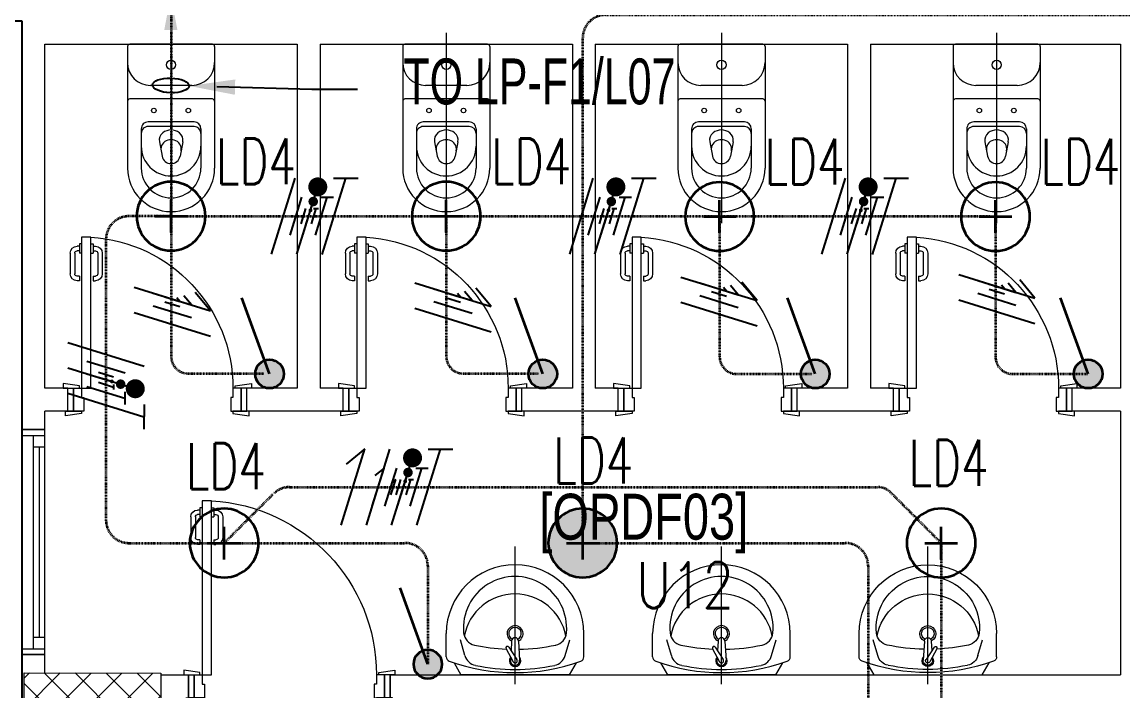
# Model space of a CAD drawing. Extents: x -12260 to 184725, y -29287 to 19916.
# Drawn here: x 5386 to 10187, y -5630 to -2713 of the extents above; entities that cross this region are included whole.
import ezdxf
from ezdxf import colors
from ezdxf.entities.mleader import LeaderData, LeaderLine
from ezdxf.enums import TextEntityAlignment as Align
from ezdxf.math import Vec2, Vec3

# ---------------------------------------------------------------- set-up
doc = ezdxf.new("R2010")
doc.units = 0
doc.header["$LTSCALE"] = 0.25
doc.linetypes.add('DASHDOT', pattern=[25.4, 12.7, -6.35, 0, -6.35])
for name, color, linetype, lineweight in [('01-First Floor-FUR$0$72_EGR_BASE_TEXT', 252, 'Continuous', 5), ('01-First Floor-FUR$0$Aluminum', 251, 'Continuous', 5), ('01-First Floor-FUR$0$C-HYDR-CTCH', 251, 'Continuous', 5), ('01-First Floor-FUR$0$Hatch', 252, 'Continuous', 5), ('01-First Floor-FUR$0$SANIT', 250, 'Continuous', 5), ('01-First Floor-FUR$0$Walls', 251, 'Continuous', 5), ('01-First Floor-FUR$0$Wooden Joinery', 251, 'Continuous', 5), ('E-LITE-CIRC', 6, 'Continuous', 25), ('E-LITE-CIRC-NUMB', 6, 'Continuous', 25), ('E-LITE-CLNG @ 100', 150, 'Continuous', 35), ('E-LITE-CLNG-CNDT', 6, 'DASHDOT', 35), ('E-LITE-CLNG-CNDT @ 100', 6, 'DASHDOT', 35), ('E-LITE-CTRL', 6, 'Continuous', 25), ('E-LITE-IDEN', 6, 'Continuous', 25), ('E-LITE-SWCH @ 100', 3, 'Continuous', 35), ('E-LITE-TEXT', 6, 'Continuous', 25), ('E-POWR-WIRE', 6, 'Continuous', 25), ('E-POWR-WIRE @ 100', 6, 'Continuous', 25), ('E-POWR-WIRE @ 20', 6, 'Continuous', 25), ('E-POWR-WIRE @ 50', 6, 'Continuous', 25)]:
    doc.layers.add(name, color=color, linetype=linetype, lineweight=lineweight)
doc.layers.add('01-First Floor-FUR$0$FALSE CEILING', color=251, linetype='Continuous')
doc.styles.add('01-First Floor-FUR$0$X3G_ENTITY_9F38', font='swisscl.ttf', dxfattribs={"height": 0.2})
doc.styles.add('DC_Elc_Romans', font='elc_romans.shx', dxfattribs={"width": 0.7})
doc.styles.add('DC_SIMPLEX', font='SIMPLEX.shx', dxfattribs={"width": 0.7})

# ---------------------------------------------------------------- blocks, each defined once
blk = doc.blocks.new('DC_LT-CL-Point')
for p, q in [((0, -0.711), (0, 0.711)), ((0.711, 0), (-0.711, 0))]:
    blk.add_line(p, q)
blk.add_circle((0, 0), 1.5)
at = {"layer": 'E-LITE-CIRC-NUMB', "style": 'DC_SIMPLEX', "width": 0.7, "flags": 8}
blk.add_attdef('CIRCUIT', text='', height=2, rotation=360, dxfattribs=at).set_placement((-3.364, 1.5), align=Align.RIGHT)
at = {"layer": 'E-LITE-CTRL', "style": 'DC_SIMPLEX', "width": 0.7, "flags": 8}
blk.add_attdef('CONTROL', (3.364, -3.498), '', height=2, rotation=360, dxfattribs=at)
at = {"layer": 'E-LITE-IDEN', "style": 'DC_SIMPLEX', "width": 0.7, "flags": 8}
blk.add_attdef('TYPE', (3.364, 1.5), '', height=2, rotation=360, dxfattribs=at)
blk = doc.blocks.new('*U36')
blk.add_hatch(color=256).paths.add_polyline_path([(-0.08, -0.88, 1), (0.88, -0.08, 1)])
blk.add_line((0.4, -0.48), (1.607, -3.799))
blk.add_circle((0.4, -0.48), 0.625)
at = {"layer": 'E-LITE-CTRL', "style": 'DC_SIMPLEX', "width": 0.7, "flags": 8}
blk.add_attdef('CONTROL', (-26.627, -10.116), '', height=2, rotation=360, dxfattribs=at)
at = {"layer": 'E-LITE-IDEN', "style": 'DC_SIMPLEX', "width": 0.7, "flags": 8}
blk.add_attdef('TYPE', text='', height=2, rotation=360, dxfattribs=at).set_placement((-31.991, -10.116), align=Align.RIGHT)
blk = doc.blocks.new('*U313')
h = blk.add_hatch(color=254)
h.dxf.hatch_style = 1
edge = h.paths.add_edge_path()
edge.add_arc((0, 0), 1.5, 0, 360)
for p, q in [((0, -0.711), (0, 0.711)), ((0.711, 0), (-0.711, 0))]:
    blk.add_line(p, q)
blk.add_circle((0, 0), 1.5)
at = {"layer": 'E-LITE-CIRC-NUMB', "style": 'DC_SIMPLEX', "width": 0.7, "flags": 8}
blk.add_attdef('CIRCUIT', text='', height=2, rotation=360, dxfattribs=at).set_placement((-3.364, 1.5), align=Align.RIGHT)
at = {"layer": 'E-LITE-CTRL', "style": 'DC_SIMPLEX', "width": 0.7, "flags": 8}
blk.add_attdef('CONTROL', (3.364, -3.498), '', height=2, rotation=360, dxfattribs=at)
at = {"layer": 'E-LITE-IDEN', "style": 'DC_SIMPLEX', "width": 0.7, "flags": 8}
blk.add_attdef('TYPE', (3.364, 1.5), '', height=2, rotation=360, dxfattribs=at)
blk = doc.blocks.new('*U37')
blk.add_hatch(color=256).paths.add_polyline_path([(0.625, 0.625, 1), (-0.625, 0.625, 1)])
blk.add_line((0, 0.625), (1.2, 3.947))
blk.add_circle((0, 0.625), 0.625)
at = {"layer": 'E-LITE-CTRL', "style": 'DC_SIMPLEX', "width": 0.7, "flags": 8}
blk.add_attdef('CONTROL', (-26.627, -10.116), '', height=2, rotation=360, dxfattribs=at)
at = {"layer": 'E-LITE-IDEN', "style": 'DC_SIMPLEX', "width": 0.7, "flags": 8}
blk.add_attdef('TYPE', text='', height=2, rotation=360, dxfattribs=at).set_placement((-31.991, -10.116), align=Align.RIGHT)
blk = doc.blocks.new('*U17')
blk.add_hatch(color=256).paths.add_polyline_path([(-0.287, 0), (0, -1.5), (0.287, 0)])
blk = doc.blocks.new('DC_Arrow-ArrowEllipse')
at = {"color": 0}
blk.add_ellipse((0, 0), major_axis=(0.4, 0), ratio=0.4, dxfattribs=at)
at = {"color": 0, "ltscale": 0.5}
blk.add_solid([(-1.4, 0.167), (-0.4, 0), (-1.4, -0.167)], dxfattribs=at)
blk = doc.blocks.new('*U43')
for p, q in [((-1.658, 1.617), (1.663, 0.587)), ((-1.66, 0.515), (1.66, -0.515)), ((-1.663, -0.587), (1.658, -1.617)), ((1.659, -1.078), (1.657, -2.157))]:
    blk.add_line(p, q)
at = {"const_width": 0.414}
blk.add_lwpolyline([(1.278, -0.19, 1), (1.277, -0.604, 1)], format="xyb", close=True, dxfattribs=at)
blk = doc.blocks.new('*U778')
at = {"layer": 'E-POWR-WIRE @ 100', "xscale": 100, "yscale": 100, "zscale": 100}
blk.add_blockref('*U43', (5752.1, -4272.5), dxfattribs=at)
at = {"layer": 'E-POWR-WIRE @ 20', "xscale": 20, "yscale": 20, "zscale": 20}
blk.add_blockref('*U43', (5752.1, -4272.5), dxfattribs=at)
at = {"layer": 'E-POWR-WIRE @ 50', "xscale": 50, "yscale": 50, "zscale": 50}
blk.add_blockref('*U43', (5752.1, -4272.5), dxfattribs=at)
blk = doc.blocks.new('*U44')
for p, q in [((-1.617, -1.658), (-0.587, 1.663)), ((-0.515, -1.66), (0.515, 1.66)), ((0.587, -1.663), (1.617, 1.658)), ((1.078, 1.659), (2.157, 1.657))]:
    blk.add_line(p, q)
at = {"const_width": 0.414}
blk.add_lwpolyline([(0.19, 1.278, 1), (0.604, 1.277, 1)], format="xyb", close=True, dxfattribs=at)
blk = doc.blocks.new('*U797')
at = {"layer": 'E-POWR-WIRE @ 100', "xscale": 100, "yscale": 100, "zscale": 100}
blk.add_blockref('*U44', (6636, -3560), dxfattribs=at)
at = {"layer": 'E-POWR-WIRE @ 20', "xscale": 20, "yscale": 20, "zscale": 20}
blk.add_blockref('*U44', (6636, -3560), dxfattribs=at)
at = {"layer": 'E-POWR-WIRE @ 50', "xscale": 50, "yscale": 50, "zscale": 50}
blk.add_blockref('*U44', (6636, -3560), dxfattribs=at)
blk = doc.blocks.new('*U798')
at = {"layer": 'E-POWR-WIRE @ 100', "xscale": 100, "yscale": 100, "zscale": 100}
blk.add_blockref('*U44', (7936, -3560), dxfattribs=at)
at = {"layer": 'E-POWR-WIRE @ 20', "xscale": 20, "yscale": 20, "zscale": 20}
blk.add_blockref('*U44', (7936, -3560), dxfattribs=at)
at = {"layer": 'E-POWR-WIRE @ 50', "xscale": 50, "yscale": 50, "zscale": 50}
blk.add_blockref('*U44', (7936, -3560), dxfattribs=at)
blk = doc.blocks.new('*U799')
at = {"layer": 'E-POWR-WIRE @ 100', "xscale": 100, "yscale": 100, "zscale": 100}
blk.add_blockref('*U44', (9036, -3560), dxfattribs=at)
at = {"layer": 'E-POWR-WIRE @ 20', "xscale": 20, "yscale": 20, "zscale": 20}
blk.add_blockref('*U44', (9036, -3560), dxfattribs=at)
at = {"layer": 'E-POWR-WIRE @ 50', "xscale": 50, "yscale": 50, "zscale": 50}
blk.add_blockref('*U44', (9036, -3560), dxfattribs=at)
blk = doc.blocks.new('*U45')
for p, q in [((-1.66, 0.515), (1.66, -0.515)), ((1.66, -0.515), (1.001, 0.287)), ((-1.663, -0.587), (1.658, -1.617))]:
    blk.add_line(p, q)
blk = doc.blocks.new('*U801')
at = {"layer": 'E-POWR-WIRE @ 100', "xscale": 100, "yscale": 100, "zscale": 100}
blk.add_blockref('*U45', (6041.5, -3921.3), dxfattribs=at)
at = {"layer": 'E-POWR-WIRE @ 20', "xscale": 20, "yscale": 20, "zscale": 20}
blk.add_blockref('*U45', (6041.5, -3921.3), dxfattribs=at)
at = {"layer": 'E-POWR-WIRE @ 50', "xscale": 50, "yscale": 50, "zscale": 50}
blk.add_blockref('*U45', (6041.5, -3921.3), dxfattribs=at)
blk = doc.blocks.new('*U802')
at = {"layer": 'E-POWR-WIRE @ 100', "xscale": 100, "yscale": 100, "zscale": 100}
blk.add_blockref('*U45', (7265.4, -3902.4), dxfattribs=at)
at = {"layer": 'E-POWR-WIRE @ 20', "xscale": 20, "yscale": 20, "zscale": 20}
blk.add_blockref('*U45', (7265.4, -3902.4), dxfattribs=at)
at = {"layer": 'E-POWR-WIRE @ 50', "xscale": 50, "yscale": 50, "zscale": 50}
blk.add_blockref('*U45', (7265.4, -3902.4), dxfattribs=at)
blk = doc.blocks.new('*U803')
at = {"layer": 'E-POWR-WIRE @ 100', "xscale": 100, "yscale": 100, "zscale": 100}
blk.add_blockref('*U45', (8425.3, -3876.6), dxfattribs=at)
at = {"layer": 'E-POWR-WIRE @ 20', "xscale": 20, "yscale": 20, "zscale": 20}
blk.add_blockref('*U45', (8425.3, -3876.6), dxfattribs=at)
at = {"layer": 'E-POWR-WIRE @ 50', "xscale": 50, "yscale": 50, "zscale": 50}
blk.add_blockref('*U45', (8425.3, -3876.6), dxfattribs=at)
blk = doc.blocks.new('*U804')
at = {"layer": 'E-POWR-WIRE @ 100', "xscale": 100, "yscale": 100, "zscale": 100}
blk.add_blockref('*U45', (9636.8, -3866.4), dxfattribs=at)
at = {"layer": 'E-POWR-WIRE @ 20', "xscale": 20, "yscale": 20, "zscale": 20}
blk.add_blockref('*U45', (9636.8, -3866.4), dxfattribs=at)
at = {"layer": 'E-POWR-WIRE @ 50', "xscale": 50, "yscale": 50, "zscale": 50}
blk.add_blockref('*U45', (9636.8, -3866.4), dxfattribs=at)
blk = doc.blocks.new('*U48')
for p, q in [((-2.719, -1.655), (-1.689, 1.665)), ((-1.689, 1.665), (-2.491, 1.006)), ((-1.617, -1.658), (-0.587, 1.663)), ((-0.515, -1.66), (0.515, 1.66)), ((0.587, -1.663), (1.617, 1.658)), ((1.078, 1.659), (2.157, 1.657))]:
    blk.add_line(p, q)
at = {"const_width": 0.414}
blk.add_lwpolyline([(0.19, 1.278, 1), (0.604, 1.277, 1)], format="xyb", close=True, dxfattribs=at)
blk = doc.blocks.new('*U840')
at = {"layer": 'E-POWR-WIRE @ 100', "xscale": 100, "yscale": 100, "zscale": 100}
blk.add_blockref('*U48', (7049.3, -4741.4, 0), dxfattribs=at)
at = {"layer": 'E-POWR-WIRE @ 20', "xscale": 20, "yscale": 20, "zscale": 20}
blk.add_blockref('*U48', (7049.3, -4741.4, 0), dxfattribs=at)
at = {"layer": 'E-POWR-WIRE @ 50', "xscale": 50, "yscale": 50, "zscale": 50}
blk.add_blockref('*U48', (7049.3, -4741.4, 0), dxfattribs=at)
blk = doc.blocks.new('01-First Floor-FUR$0$A$C72370EFE')
at = {"layer": '01-First Floor-FUR$0$Wooden Joinery'}
for p, q in [((-0.01, -0.04), (-0.02, -0.04)), ((-0.01, -0.03), (-0.01, -0.07)), ((0, -0.03), (-0.01, -0.03)), ((0.04, -0.03), (0.05, -0.03)), ((0.05, -0.03), (0.05, -0.07)), ((0.05, -0.04), (0.06, -0.04)), ((-0.05, -0.07), (-0.05, -0.16)), ((-0.03, -0.07), (-0.03, -0.16)), ((-0.01, -0.06), (-0.02, -0.06)), ((0, -0.07), (-0.01, -0.07)), ((0.04, -0.07), (0.05, -0.07)), ((0.05, -0.06), (0.06, -0.06)), ((0.07, -0.07), (0.07, -0.16)), ((0.09, -0.07), (0.09, -0.16)), ((-0.01, -0.17), (-0.02, -0.17)), ((-0.01, -0.19), (-0.02, -0.19)), ((-0.01, -0.17), (-0.01, -0.19)), ((0.05, -0.17), (0.06, -0.17)), ((0.05, -0.17), (0.05, -0.19)), ((0.05, -0.19), (0.06, -0.19))]:
    blk.add_line(p, q, dxfattribs=at)
for centre, radius, start, end in [((-0.02, -0.07), 0.03, 90, 180), ((0.06, -0.07), 0.03, 0, 90), ((-0.02, -0.07), 0.01, 90, 180), ((0.06, -0.07), 0.01, 0, 90), ((-0.02, -0.16), 0.03, 180, 270), ((-0.02, -0.16), 0.01, 180, 270), ((0.06, -0.16), 0.01, 270, 0), ((0.06, -0.16), 0.03, 270, 0)]:
    blk.add_arc(centre, radius, start, end, dxfattribs=at)
blk = doc.blocks.new('01-First Floor-FUR$0$A$C268A7CF0')
at = {"layer": '01-First Floor-FUR$0$Wooden Joinery'}
for points in [[(80, 758.8), (80, 768.8), (10, 778.8), (10, 758.8)], [(740, 758.8), (740, 768.8), (810, 778.8), (810, 758.8)], [(70, 658.8), (70, 648.8), (0, 638.8), (0, 658.8)], [(120, 658.8), (120, 0), (80, 0), (80, 658.8)], [(750, 658.8), (750, 648.8), (820, 638.8), (820, 658.8)]]:
    blk.add_lwpolyline(points, close=True, dxfattribs=at)
for points in [[(45, 658.8), (45, 758.8), (20, 758.8), (20, 658.8), (45, 658.8)], [(45, 658.8), (80, 658.8), (80, 698.8), (90, 698.8), (90, 758.8), (45, 758.8), (45, 658.8)], [(775, 658.8), (740, 658.8), (740, 698.8), (730, 698.8), (730, 758.8), (775, 758.8), (775, 658.8)], [(775, 658.8), (775, 758.8), (800, 758.8), (800, 658.8), (775, 658.8)]]:
    blk.add_lwpolyline(points, dxfattribs=at)
blk.add_arc((80, 658.8), 660, 273.4748, 0, dxfattribs=at)
at = {"layer": '01-First Floor-FUR$0$Wooden Joinery', "xscale": 999.9999999998854, "yscale": 999.9999999998854, "zscale": 999.9999999998854, "rotation": 180}
blk.add_blockref('01-First Floor-FUR$0$A$C72370EFE', (120, 0), dxfattribs=at)
blk = doc.blocks.new('01-First Floor-FUR$0$A$C5FCA3E6B')
at = {"layer": '01-First Floor-FUR$0$Wooden Joinery'}
for points in [[(80, 858.9), (80, 868.9), (10, 878.9), (10, 858.9)], [(840, 858.9), (840, 868.9), (910, 878.9), (910, 858.9)], [(70, 758.9), (70, 748.9), (0, 738.9), (0, 758.9)], [(120, 758.9), (120, 0), (80, 0), (80, 758.9)], [(850, 758.9), (850, 748.9), (920, 738.9), (920, 758.9)]]:
    blk.add_lwpolyline(points, close=True, dxfattribs=at)
for points in [[(45, 758.9), (45, 858.9), (20, 858.9), (20, 758.9), (45, 758.9)], [(45, 758.9), (80, 758.9), (80, 798.9), (90, 798.9), (90, 858.9), (45, 858.9), (45, 758.9)], [(875, 758.9), (840, 758.9), (840, 798.9), (830, 798.9), (830, 858.9), (875, 858.9), (875, 758.9)], [(875, 758.9), (875, 858.9), (900, 858.9), (900, 758.9), (875, 758.9)]]:
    blk.add_lwpolyline(points, dxfattribs=at)
blk.add_arc((80, 758.9), 760, 273.0171, 0, dxfattribs=at)
at = {"layer": '01-First Floor-FUR$0$Wooden Joinery', "xscale": 999.9999999998854, "yscale": 999.9999999998854, "zscale": 999.9999999998854, "rotation": 180}
blk.add_blockref('01-First Floor-FUR$0$A$C72370EFE', (120, 0), dxfattribs=at)
blk = doc.blocks.new('01-First Floor-FUR$0$WC manta')
at = {"layer": '01-First Floor-FUR$0$SANIT'}
for p, q in [((-0.13, 0.18), (-0.13, -0.18)), ((-0.12, 0.19), (0.41, 0.19)), ((0.109, 0.18), (0.109, -0.18)), ((0.209, 0.1), (0.209, -0.1)), ((0.229, 0.1), (0.229, -0.1)), ((0.239, 0.13), (0.41, 0.13)), ((0.05, 0.09), (0.05, -0.09)), ((0.2955, 0.051), (0.3581, 0.0393)), ((-0.18, 0), (0.65, 0)), ((0.2955, -0.051), (0.3581, -0.0393)), ((0.239, -0.13), (0.41, -0.13)), ((-0.12, -0.19), (0.41, -0.19))]:
    blk.add_line(p, q, dxfattribs=at)
for centre, radius in [((0.159, 0.0752), 0.01), ((-0.04, 0), 0.02), ((0.159, -0.0753), 0.01)]:
    blk.add_circle(centre, radius, dxfattribs=at)
for centre, radius, start, end in [((-0.12, 0.18), 0.01, 90, 180), ((-0.05, 0.09), 0.1, 0, 90), ((0.119, 0.18), 0.01, 90, 180), ((0.41, 0), 0.19, 270, 90), ((0.239, 0.1), 0.03, 90, 180), ((0.259, 0.1), 0.03, 90, 180), ((0.3147, 0), 0.13, 270, 90), ((0.41, 0), 0.13, 270, 90), ((0.2882, 0.0117), 0.04, 79.4289, 141.525), ((0.3029, 0), 0.0588, 141.525, 218.475), ((0.3454, 0), 0.0588, 166.4176, 193.5824), ((0.3271, 0.0044), 0.04, 79.4289, 166.4176), ((0.3507, 0), 0.04, 280.5711, 79.4289), ((0.2882, -0.0117), 0.04, 218.475, 280.5711), ((0.3271, -0.0044), 0.04, 193.5824, 280.5711), ((-0.05, -0.09), 0.1, 270, 0), ((0.239, -0.1), 0.03, 180, 270), ((0.259, -0.1), 0.03, 180, 270), ((-0.12, -0.18), 0.01, 180, 270), ((0.119, -0.18), 0.01, 180, 270)]:
    blk.add_arc(centre, radius, start, end, dxfattribs=at)
blk = doc.blocks.new('01-First Floor-FUR$0$lav-manta 60')
at = {"layer": '01-First Floor-FUR$0$SANIT'}
for p, q in [((-0.2658, -0.0529), (-0.2358, 0)), ((-0.2358, 0), (0.2358, 0)), ((0, 0.04), (0, -0.56)), ((0.2658, -0.0529), (0.2358, 0)), ((-0.3, -0.0789), (-0.3, -0.18)), ((-0.2185, -0.0841), (-0.2383, -0.1537)), ((-0.015, -0.1473), (-0.0199, -0.064)), ((0.0274, -0.121), (-0.0078, -0.0673)), ((0.0389, -0.1142), (0.0087, -0.0575)), ((0.0191, -0.077), (0.0199, -0.064)), ((0.2185, -0.0841), (0.2383, -0.1537)), ((0.3, -0.0789), (0.3, -0.18)), ((0.015, -0.1473), (0.0174, -0.1057))]:
    blk.add_line(p, q, dxfattribs=at)
for centre, radius, start, end in [((0, -0.8557), 0.8457, 70.1771, 109.8229), ((-0.1608, -0.1006), 0.06, 101.8086, 164.0794), ((0, -0.8696), 0.8457, 78.1914, 101.8086), ((0, -0.0617), 0.025, 320.7474, 220.368), ((0, -0.0617), 0.02, 353.2671, 186.682), ((0.1608, -0.1006), 0.06, 15.9206, 78.1914), ((-0.28, -0.0789), 0.02, 109.8229, 180), ((0, -0.0617), 0.00966, 25.4127, 215.9577), ((0.28, -0.0789), 0.02, 0, 70.1771), ((-0.1645, -0.189), 0.06, 102.0883, 174.8142), ((0, -0.9572), 0.8457, 91.1572, 102.0883), ((0, -0.9572), 0.8457, 88.5486, 88.844), ((0.0332, -0.1176), 0.00666, 210.6852, 30.6852), ((0, -0.9572), 0.8457, 77.9117, 87.4274), ((0.1645, -0.189), 0.06, 5.1858, 77.9117), ((0, -0.18), 0.3, 180, 0), ((0, -0.2039), 0.2252, 174.8142, 5.1858), ((0, -0.1282), 0.2252, 190.6097, 349.3903), ((0, -0.18), 0.035, 115.3106, 64.6894), ((0, -0.18), 0.0275, 117.1496, 62.8504), ((0, -0.1473), 0.015, 180, 0)]:
    blk.add_arc(centre, radius, start, end, dxfattribs=at)
blk = doc.blocks.new('01-First Floor-FUR$0$A$C76ae8329')
at = {"layer": '01-First Floor-FUR$0$Aluminum'}
for p, q in [((202.1, 404.6), (1182.1, 404.6)), ((227.1, 404.6), (227.1, 304.6)), ((1157.1, 404.6), (1157.1, 304.6)), ((227.1, 354.6), (1157.1, 354.6)), ((277.1, 354.6), (277.1, 304.6)), ((1107.1, 354.6), (1107.1, 304.6)), ((202.1, 304.6), (1182.1, 304.6)), ((1107.1, 329.6), (277.1, 329.6))]:
    blk.add_line(p, q, dxfattribs=at)
at = {"layer": '01-First Floor-FUR$0$Walls'}
for p, q in [((202.1, 304.6), (202.1, 404.6)), ((202.1, 304.6), (202.1, 404.6)), ((202.1, 404.6), (202.1, 304.6)), ((1182.1, 304.6), (1182.1, 404.6)), ((1182.1, 304.6), (1182.1, 404.6)), ((1182.1, 404.6), (1182.1, 304.6))]:
    blk.add_line(p, q, dxfattribs=at)
blk = doc.blocks.new('01-First Floor-FUR')
at = {"layer": '01-First Floor-FUR$0$Hatch'}
h = blk.add_hatch(dxfattribs=at)
h.set_pattern_fill('ANSI37', color=256, scale=30)
h.set_pattern_definition([(45, (-1823.345, -13062.25), (-67.35192, 67.35192), []), (135, (-1823.345, -13062.25), (-67.35192, -67.35192), [])])
h.paths.add_polyline_path([(49129.3, 8855.6), (48525.4, 8847.5), (48529.3, 8559.1), (49133.2, 8567.2)])
h.paths.add_polyline_path([(41968.6, 8847.9), (41385, 8842.5), (41365.1, 8551.1), (41948.6, 8556.5)])
h.paths.add_polyline_path([(27591.6, 8840.5), (26992.5, 8836.4), (26986.8, 8543.4), (27585.9, 8547.5)])
h.paths.add_polyline_path([(34776.8, 8842.7), (34175.6, 8835.2), (34167.4, 8549.5), (34768.6, 8557)])
h.paths.add_polyline_path([(20372.4, 8849.8), (19765.9, 8827.9), (19780.4, 8535.4), (20386.9, 8557.2)])
h.paths.add_polyline_path([(13635.8, 8839.4), (12413.8, 8863.3), (12407.4, 8567.2), (13629.3, 8543.3)])
h.paths.add_polyline_path([(13649.8, 1639.3), (12434.8, 1623.6), (12421.4, 1331.2), (13636.4, 1346.9)])
h.paths.add_polyline_path([(13623.8, -5553.9), (12420.7, -5569.8), (12415, -5862.9), (13618.1, -5846.9)])
h.paths.add_polyline_path([(13642.3, -12752.6), (12445.6, -12764), (12448.4, -13058.5), (13645.1, -13047)])
h.paths.add_polyline_path([(6007.3, -12750.5), (5403.7, -12754.2), (5414.4, -13039.6), (6017.9, -13035.9)])
h.paths.add_polyline_path([(5991.8, -5552.5), (5395, -5550.9), (5394.9, -5852.1), (5991.7, -5853.6)])
h.paths.add_polyline_path([(6001.7, 1637.1), (5382.4, 1638.3), (5371.8, 1335.4), (5991.1, 1334.1)])
h.paths.add_polyline_path([(5978.4, 8816.5), (5377.7, 8830.9), (5374.1, 8541.3), (5974.8, 8526.8)])
h.paths.add_polyline_path([(-1220.7, 8814.6), (-1823.3, 8837.3), (-1821.5, 8549), (-1218.8, 8526.3)])
h.paths.add_polyline_path([(-1213, -5563.7), (-1815, -5570.7), (-1811.6, -5862.3), (-1209.6, -5855.3)])
h.paths.add_polyline_path([(-1195.5, -12758.3), (-1793.9, -12759.3), (-1789, -13060), (-1190.6, -13059)])
h.paths.add_polyline_path([(20391.2, -12745), (19785.5, -12758), (19791.3, -13059.2), (20396.9, -13046.2)])
h.paths.add_polyline_path([(20384.7, -5552.6), (19790.3, -5570.1), (19792.4, -5866.7), (20386.8, -5849.1)])
h.paths.add_polyline_path([(20376, 1655.5), (19777, 1647.8), (19781.1, 1347.6), (20380, 1355.3)])
h.paths.add_polyline_path([(27576.3, 1640.2), (26974.4, 1644.9), (26978.6, 1352.8), (27580.6, 1348.1)])
h.paths.add_polyline_path([(27580.1, -5542.5), (26976.2, -5560), (26989.7, -5860.1), (27589.8, -5839.1)])
h.paths.add_polyline_path([(27596.2, -12758.5), (26992.3, -12751.9), (26990, -13037.6), (27593.8, -13044.2)])
h.paths.add_polyline_path([(34794.7, -12748), (34197.4, -12762.6), (34206.4, -13062.3), (34803.7, -13047.7)])
h.paths.add_polyline_path([(34787.4, -5559.7), (34186.1, -5557.7), (34187.2, -5855), (34788.5, -5856.9)])
h.paths.add_polyline_path([(34750.9, 1644.2), (34170.1, 1648.9), (34189.8, 1359), (34770.6, 1354.3)])
h.paths.add_polyline_path([(41954.3, 1643.4), (41356.7, 1657.2), (41358.7, 1365.3), (41956.3, 1351.5)])
h.paths.add_polyline_path([(41955.3, -5555.1), (41386.9, -5562.7), (41388.7, -5856.9), (41957.1, -5849.3)])
h.paths.add_polyline_path([(41992.3, -12752.3), (41387.1, -12754.9), (41388.4, -13059.5), (41993.7, -13056.8)])
h.paths.add_polyline_path([(49166.6, -12752.8), (48578.6, -12736.7), (48565.4, -13043.9), (49153.3, -13060)])
h.paths.add_polyline_path([(49150.8, -5553.4), (48547.6, -5552.3), (48545.6, -5848.8), (49148.8, -5849.9)])
at = {"layer": '01-First Floor-FUR$0$C-HYDR-CTCH', "elevation": 0, "flags": 128}
blk.add_lwpolyline([(5395, -5550.9), (5991.8, -5552.5), (5991.7, -5853.6), (5394.9, -5852.1), (5395, -5550.9)], dxfattribs=at)
at = {"layer": '01-First Floor-FUR$0$FALSE CEILING'}
blk.add_lwpolyline([(5386, -2710), (-1584, -2710), (-1584.1, -12827.2), (5385.9, -12827.2)], close=True, dxfattribs=at)
at = {"layer": '01-First Floor-FUR$0$Walls'}
for p, q in [((5386, -6060), (5386, -2710)), ((5486, -4310), (5486, -2810)), ((5486, -2810), (6586, -2810)), ((6586, -2810), (6586, -4310)), ((6686, -2810), (7786, -2810)), ((6686, -2810), (6686, -4310)), ((7786, -2810), (7786, -4310)), ((7886, -2810), (8986, -2810)), ((7886, -2810), (7886, -4310)), ((8986, -2810), (8986, -4310)), ((9086, -2810), (10176, -2810)), ((9086, -2810), (9086, -4310)), ((10176, -2810), (10176, -4310)), ((5586, -4310), (5486, -4310)), ((5586, -4410), (5586, -4310)), ((6366, -4410), (6366, -4310)), ((6586, -4310), (6366, -4310)), ((6786, -4310), (6686, -4310)), ((6786, -4410), (6786, -4310)), ((7786, -4310), (7566, -4310)), ((7566, -4410), (7566, -4310)), ((7986, -4310), (7886, -4310)), ((7986, -4410), (7986, -4310)), ((8986, -4310), (8766, -4310)), ((8766, -4410), (8766, -4310)), ((9186, -4310), (9086, -4310)), ((9186, -4410), (9186, -4310)), ((10176, -4310), (9966, -4310)), ((9966, -4410), (9966, -4310)), ((5586, -4410), (5486, -4410)), ((5486, -5551.1), (5486, -4410)), ((6786, -4410), (6366, -4410)), ((7986, -4410), (7566, -4410)), ((9186, -4410), (8766, -4410)), ((10176, -4410), (9966, -4410)), ((10176, -4410), (10176, -5560)), ((5991.8, -5560, 0), (6111.8, -5560, 0)), ((6111.8, -5560, 0), (6111.8, -5660, 0)), ((6991.8, -5560, 0), (6991.8, -5660, 0)), ((6991.8, -5560, 0), (10176, -5560))]:
    blk.add_line(p, q, dxfattribs=at)
at = {"rotation": 90}
blk.add_blockref('01-First Floor-FUR$0$A$C76ae8329', (5790.6, -5672.7), dxfattribs=at)
at = {"layer": '01-First Floor-FUR$0$SANIT'}
for name, p, xscale, yscale, zscale, rotation in [('01-First Floor-FUR$0$WC manta', (6036, -2940), 999.9999999999995, 999.9999999999995, 999.9999999999995, 270), ('01-First Floor-FUR$0$WC manta', (7236, -2940), 999.9999999999995, 999.9999999999995, 999.9999999999995, 270), ('01-First Floor-FUR$0$WC manta', (8436, -2940), 999.9999999999995, 999.9999999999995, 999.9999999999995, 270), ('01-First Floor-FUR$0$WC manta', (9636, -2940), 999.9999999999995, 999.9999999999995, 999.9999999999995, 270), ('01-First Floor-FUR$0$lav-manta 60', (7536, -5560.1), 1000.000000000223, 1000.000000000223, 1000.000000000223, 180), ('01-First Floor-FUR$0$lav-manta 60', (8436, -5560.1), 1000.000000000223, 1000.000000000223, 1000.000000000223, 180), ('01-First Floor-FUR$0$lav-manta 60', (9336, -5560.1), -1000.000000000223, 1000.000000000223, 1000.000000000223, 180)]:
    blk.add_blockref(name, p, dxfattribs=dict(at, xscale=xscale, yscale=yscale, zscale=zscale, rotation=rotation))
at = {"layer": '01-First Floor-FUR$0$Wooden Joinery', "xscale": -1, "rotation": 180}
for name, p in [('01-First Floor-FUR$0$A$C268A7CF0', (5566, -3651.2)), ('01-First Floor-FUR$0$A$C268A7CF0', (6766, -3651.2)), ('01-First Floor-FUR$0$A$C268A7CF0', (7966, -3651.2)), ('01-First Floor-FUR$0$A$C268A7CF0', (9166, -3651.2)), ('01-First Floor-FUR$0$A$C5FCA3E6B', (6091.8, -4801.1, 0))]:
    blk.add_blockref(name, p, dxfattribs=at)
at = {"layer": '01-First Floor-FUR$0$72_EGR_BASE_TEXT', "insert": (8097.1, -4770.2), "char_height": 200, "attachment_point": 2, "style": '01-First Floor-FUR$0$X3G_ENTITY_9F38'}
blk.add_mtext('[OPDF03]', dxfattribs=at)

msp = doc.modelspace()

# ---------------------------------------------------------------- linework, layer by layer
at = {"layer": 'E-LITE-CLNG-CNDT', "elevation": 0}
for points in [[(7556.6, 2768.9), (7556.6, -2298.4, -0.414214), (7456.6, -2398.4), (6136, -2398.4, 0.414214), (6036, -2498.4), (6036, -3560)], [(6267.7, -4985), (6482, -4770.7, -0.198912), (6552.7, -4741.4), (9119.7, -4741.4, -0.198912), (9172.7, -4763.4), (9394.3, -4985)], [(6267.7, -4985), (7055.7, -4985, -0.414214), (7155.7, -5085), (7155.7, -5513.1)]]:
    msp.add_lwpolyline(points, format="xyb", dxfattribs=at)
at = {"layer": 'E-LITE-CLNG-CNDT', "color": 1}
for points in [[(7831, -4985), (7831, -2782.7, -0.414214), (7931, -2682.7), (23703.1, -2682.7, -0.414214), (23803.1, -2782.7), (23803.1, -4187.8, 0.301842), (23864.3, -4280), (23901.6, -4295.6)], [(7831, -4985), (8976, -4985, -0.414214), (9076, -5085), (9076, -10555, -0.414214), (8976, -10655), (7479.3, -10655, -0.414214), (7379.3, -10555), (7379.3, -9169.4, 0.414214), (7279.3, -9069.4), (6408.1, -9069.4)]]:
    msp.add_lwpolyline(points, format="xyb", dxfattribs=at)
at = {"layer": 'E-LITE-CLNG-CNDT'}
for points in [[(6036, -3560), (5852.1, -3560, 0.414214), (5752.1, -3660), (5752.1, -4885, 0.414214), (5852.1, -4985), (6267.7, -4985)], [(6036, -3560), (6036, -4171.2, 0.414214), (6111, -4246.2), (6440.1, -4246.2)], [(7236, -3560), (7236, -4171.2, 0.414214), (7311, -4246.2), (7640.1, -4246.2)], [(8428.2, -3561.7), (8428.2, -4172.9, 0.414214), (8503.2, -4247.9), (8832.3, -4247.9)], [(9631, -3561.7), (9631, -4172.9, 0.414214), (9706, -4247.9), (10035.1, -4247.9)]]:
    msp.add_lwpolyline(points, format="xyb", dxfattribs=at)
msp.add_lwpolyline([(6036, -3560), (9608.8, -3560)], dxfattribs=at)
at = {"layer": 'E-LITE-CLNG-CNDT', "elevation": 0}
msp.add_lwpolyline([(9394.3, -4985), (9394.3, -10655)], dxfattribs=at)

# ---------------------------------------------------------------- block references
at = {"layer": 'E-LITE-CLNG @ 100'}
ref = msp.add_blockref('DC_LT-CL-Point', (6036, -3560), dxfattribs=dict(at, xscale=-99.99999999999999, yscale=99.99999999999999, zscale=99.99999999999999))
ref.add_attrib('TYPE', 'LD4', (6232.4, -3420.7), dxfattribs={"layer": 'E-LITE-IDEN', "height": 200, "style": 'DC_SIMPLEX', "width": 0.7, "flags": 8})
ref = msp.add_blockref('DC_LT-CL-Point', (7236, -3560), dxfattribs=dict(at, xscale=-99.99999999999999, yscale=99.99999999999999, zscale=99.99999999999999))
ref.add_attrib('TYPE', 'LD4', (7432.4, -3420.7), dxfattribs={"layer": 'E-LITE-IDEN', "height": 200, "style": 'DC_SIMPLEX', "width": 0.7, "flags": 8})
ref = msp.add_blockref('DC_LT-CL-Point', (8428.2, -3561.7), dxfattribs=dict(at, xscale=-99.99999999999999, yscale=99.99999999999999, zscale=99.99999999999999))
ref.add_attrib('TYPE', 'LD4', (8624.5, -3422.4), dxfattribs={"layer": 'E-LITE-IDEN', "height": 200, "style": 'DC_SIMPLEX', "width": 0.7, "flags": 8})
ref = msp.add_blockref('DC_LT-CL-Point', (9631, -3561.7), dxfattribs=dict(at, xscale=-99.99999999999999, yscale=99.99999999999999, zscale=99.99999999999999))
ref.add_attrib('TYPE', 'LD4', (9827.4, -3422.4), dxfattribs={"layer": 'E-LITE-IDEN', "height": 200, "style": 'DC_SIMPLEX', "width": 0.7, "flags": 8})
ref = msp.add_blockref('DC_LT-CL-Point', (6267.7, -4985, 0), dxfattribs=dict(at, xscale=-99.99999999999999, yscale=99.99999999999999, zscale=99.99999999999999))
ref.add_attrib('TYPE', 'LD4', (6101.4, -4749.8, 0), dxfattribs={"layer": 'E-LITE-IDEN', "height": 200, "style": 'DC_SIMPLEX', "width": 0.7, "flags": 8})
ref = msp.add_blockref('*U313', (7831, -4985, 0), dxfattribs=dict(at, xscale=-99.99999999999999, yscale=99.99999999999999, zscale=99.99999999999999))
ref.add_attrib('TYPE', 'LD4', (7703.6, -4725, 0), dxfattribs={"layer": 'E-LITE-IDEN', "height": 200, "style": 'DC_SIMPLEX', "width": 0.7, "flags": 8})
ref = msp.add_blockref('DC_LT-CL-Point', (9394.3, -4985, 0), dxfattribs=dict(at, xscale=-99.99999999999999, yscale=99.99999999999999, zscale=99.99999999999999))
ref.add_attrib('TYPE', 'LD4', (9253.1, -4735.6, 0), dxfattribs={"layer": 'E-LITE-IDEN', "height": 200, "style": 'DC_SIMPLEX', "width": 0.7, "flags": 8})
at = {"layer": 'E-LITE-CLNG-CNDT'}
msp.add_blockref('01-First Floor-FUR', (0, 0), dxfattribs=at)
at = {"layer": 'E-LITE-CLNG-CNDT @ 100', "xscale": 100, "yscale": 100, "zscale": 100, "rotation": 180}
msp.add_blockref('*U17', (6034.9, -2747.9, 0), dxfattribs=at)
at = {"layer": 'E-LITE-SWCH @ 100', "xscale": 100, "yscale": 100, "zscale": 100, "rotation": 180}
for p in [(6505.4, -4295.9), (7696.8, -4295.9, 0), (8885.2, -4295.9, 0), (10075.2, -4295.9, 0)]:
    msp.add_blockref('*U36', p, dxfattribs=at)
at = {"layer": 'E-LITE-SWCH @ 100', "xscale": -100, "yscale": 100, "zscale": 100}
msp.add_blockref('*U37', (7155.7, -5575.6, 0), dxfattribs=at)
at = {"layer": 'E-POWR-WIRE'}
for name in ['*U797', '*U798', '*U799', '*U803', '*U804', '*U801', '*U802', '*U778', '*U840']:
    msp.add_blockref(name, (0, 0), dxfattribs=at)

# ---------------------------------------------------------------- texts
at = {"layer": 'E-LITE-CIRC', "style": 'DC_SIMPLEX', "width": 0.8}
msp.add_text('U12', height=200, rotation=0, dxfattribs=at).set_placement((8065, -5268.7, 0))

# ---------------------------------------------------------------- leaders
at = {"layer": 'E-LITE-TEXT'}
ml = msp.add_multileader_mtext('Standard', dxfattribs=at)
ml.set_content('TO LP-F1/L07', color=256, style='DC_Elc_Romans')
ml.set_leader_properties(color=45)
ml.set_arrow_properties(name='DC_Arrow-ArrowEllipse')
ml.build(insert=Vec2(0, 0))
ml.multileader.update_dxf_attribs({"dogleg_length": 2, "arrow_head_size": 200, "scale": 100})
ctx = ml.context
ctx.base_point, ctx.scale, ctx.char_height, ctx.arrow_head_size, ctx.landing_gap_size, ctx.plane_origin = Vec3(6849.2, -3005.8, 0), 100, 200, 200, 200, Vec3(655.5, -784.7, 0)
notes = []
notes.append((ctx, [(0, (1, 1, 0), (6649.2, -3005.8, 0), (1, 0), 200, [(0, [(6034.9, -2990, 0)], 0, [])])]))
ctx.mtext.insert, ctx.mtext.flow_direction = Vec3(7049.2, -2872.4, 0), 5
for ctx, leaders in notes:
    for number, flags, end, landing, length, lines in leaders:
        leader = LeaderData()
        leader.index, (leader.has_last_leader_line, leader.has_dogleg_vector, leader.attachment_direction) = number, flags
        leader.last_leader_point, leader.dogleg_vector, leader.dogleg_length = Vec3(end), Vec3(landing), length
        for number, points, colour, breaks in lines:
            line = LeaderLine()
            line.index, line.vertices, line.color, line.breaks = number, Vec3.list(points), colors.encode_raw_color(colour), breaks
            leader.lines.append(line)
        ctx.leaders.append(leader)

doc.saveas('drawing.dxf')
